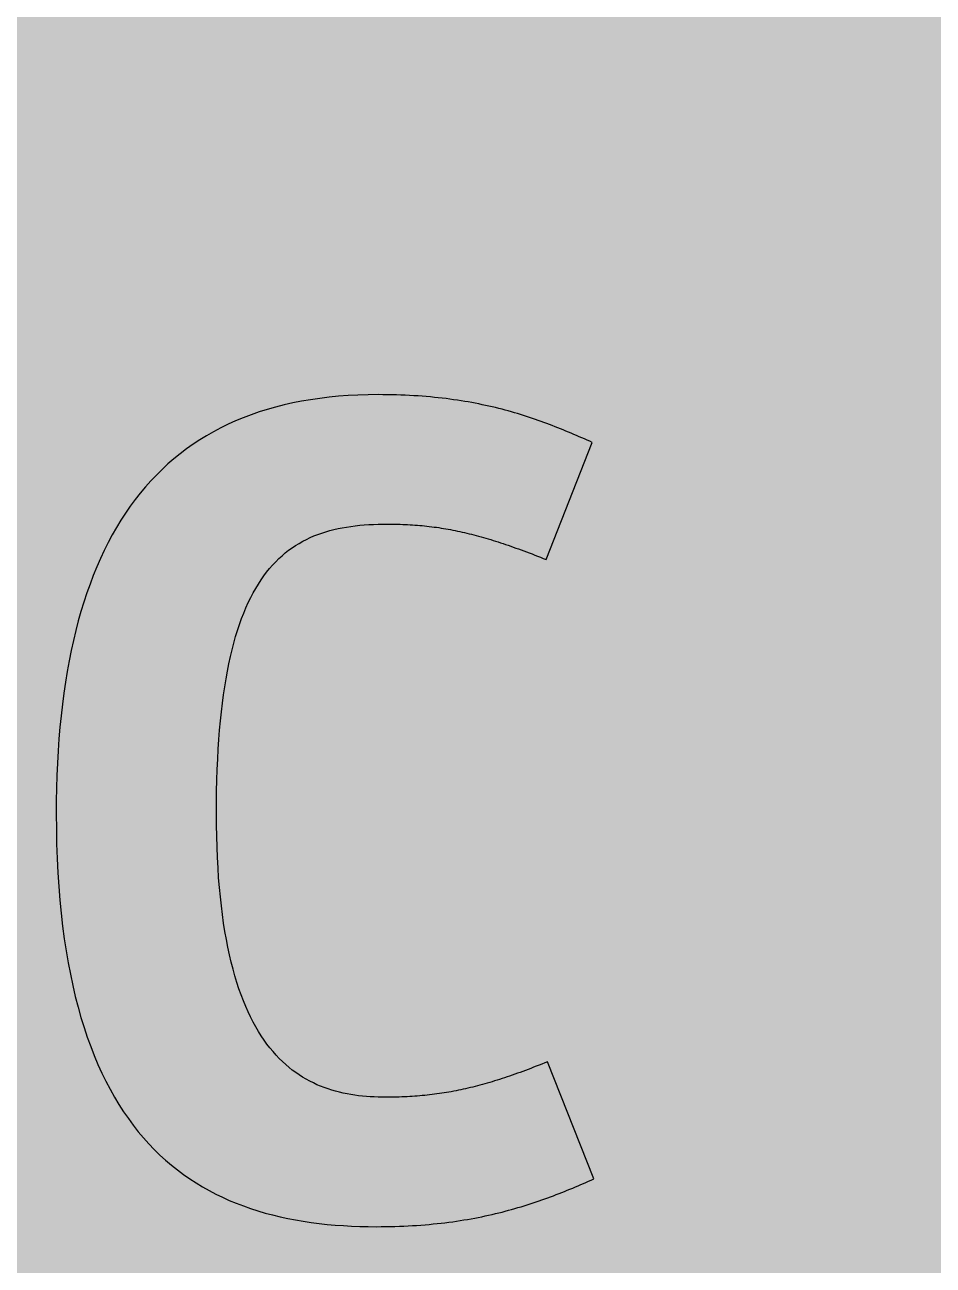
# Model space of a CAD drawing. Header units: millimetres. Extents: x 0 to 564, y 0 to 176.
# Drawn here: x 214.4 to 256, y 62.8 to 119.6 of the extents above; entities that cross this region are included whole.
import ezdxf

# ---------------------------------------------------------------- set-up
doc = ezdxf.new("R2010")
doc.units = ezdxf.units.MM

msp = doc.modelspace()

# ---------------------------------------------------------------- hatches: boundary and pattern name
for color, points in [(254, [(21.2189, 0.0536), (20.955, 0.0533), (20.6934, 0.0584), (20.4292, 0.066), (20.1676, 0.0787), (19.906, 0.094), (19.6469, 0.1118), (19.3853, 0.1321), (19.1262, 0.1549), (18.8671, 0.1829), (18.608, 0.2134), (18.349, 0.2464), (18.0924, 0.2845), (17.8359, 0.3251), (17.5793, 0.3683), (17.3253, 0.414), (17.0688, 0.4623), (16.8148, 0.5156), (16.5633, 0.5715), (16.3093, 0.6299), (16.0579, 0.6909), (15.809, 0.7544), (15.56, 0.823), (15.3111, 0.8941), (15.0622, 0.9677), (14.8158, 1.0439), (14.5694, 1.1227), (14.3256, 1.2065), (14.0818, 1.2903), (13.8379, 1.3792), (13.5966, 1.4707), (13.3579, 1.5646), (13.1191, 1.6637), (12.8803, 1.7628), (12.6441, 1.8669), (12.4079, 1.9736), (12.1742, 2.0803), (11.9405, 2.192), (11.7094, 2.3089), (11.4808, 2.4257), (11.2522, 2.5451), (11.0236, 2.6695), (10.7975, 2.794), (10.574, 2.9235), (10.3505, 3.0556), (10.1295, 3.1877), (9.9111, 3.3249), (9.6926, 3.4646), (9.4742, 3.6068), (9.2608, 3.7541), (9.0475, 3.9014), (8.8341, 4.0513), (8.6258, 4.2037), (8.4176, 4.3612), (8.2118, 4.5187), (8.0061, 4.6812), (7.8029, 4.8438), (7.6022, 5.0114), (7.4041, 5.1816), (7.206, 5.3518), (7.0129, 5.527), (6.8174, 5.7048), (6.6269, 5.8826), (6.4389, 6.0655), (6.2509, 6.2509), (6.0655, 6.4389), (5.8852, 6.6269), (5.7048, 6.8174), (5.527, 7.0104), (5.3518, 7.206), (5.1816, 7.4041), (5.0114, 7.6022), (4.8463, 7.8029), (4.6812, 8.0061), (4.5187, 8.2118), (4.3612, 8.4176), (4.2062, 8.6258), (4.0513, 8.8341), (3.9014, 9.0475), (3.7541, 9.2608), (3.6068, 9.4742), (3.4646, 9.6926), (3.3249, 9.9085), (3.1877, 10.1295), (3.0556, 10.3505), (2.9235, 10.574), (2.794, 10.7975), (2.6695, 11.0236), (2.5451, 11.2522), (2.4257, 11.4808), (2.3063, 11.7094), (2.192, 11.9405), (2.0803, 12.1742), (1.971, 12.4079), (1.8669, 12.6441), (1.7628, 12.8803), (1.6637, 13.1191), (1.5646, 13.3579), (1.4707, 13.5966), (1.3792, 13.8379), (1.2903, 14.0818), (1.2065, 14.3256), (1.1227, 14.5694), (1.0439, 14.8158), (0.9652, 15.0622), (0.8915, 15.3111), (0.823, 15.56), (0.7544, 15.809), (0.6883, 16.0604), (0.6274, 16.3093), (0.569, 16.5633), (0.5131, 16.8148), (0.4623, 17.0688), (0.4115, 17.3253), (0.3658, 17.5793), (0.3226, 17.8359), (0.2819, 18.0924), (0.2464, 18.3515), (0.2134, 18.608), (0.1829, 18.8671), (0.1549, 19.1262), (0.1295, 19.3878), (0.1092, 19.6469), (0.0914, 19.9085), (0.0762, 20.1701), (0.066, 20.4318), (0.0584, 20.6934), (0.0533, 20.955), (0.0508, 21.2192), (0.0522, 155.2758), (0.0533, 155.5369), (0.0584, 155.8011), (0.066, 156.0627), (0.0762, 156.3243), (0.0914, 156.5859), (0.1092, 156.845), (0.1295, 157.1066), (0.1549, 157.3657), (0.1829, 157.6248), (0.2134, 157.8839), (0.2464, 158.1429), (0.2819, 158.3995), (0.3226, 158.656), (0.3658, 158.9126), (0.4115, 159.1691), (0.4623, 159.4231), (0.5131, 159.6771), (0.569, 159.9286), (0.6274, 160.1826), (0.6883, 160.434), (0.7544, 160.6829), (0.823, 160.9344), (0.8915, 161.1833), (0.9652, 161.4297), (1.0439, 161.6761), (1.1227, 161.9225), (1.2065, 162.1663), (1.2903, 162.4101), (1.3792, 162.654), (1.4707, 162.8953), (1.5646, 163.134), (1.6637, 163.3728), (1.7628, 163.6116), (1.8669, 163.8478), (1.971, 164.084), (2.0803, 164.3177), (2.192, 164.5514), (2.3063, 164.7825), (2.4257, 165.0111), (2.5451, 165.2397), (2.6695, 165.4683), (2.794, 165.6944), (2.9235, 165.9179), (3.0556, 166.1414), (3.1877, 166.3624), (3.3249, 166.5834), (3.4646, 166.7993), (3.6068, 167.0177), (3.7541, 167.2311), (3.9014, 167.4444), (4.0513, 167.6578), (4.2062, 167.8661), (4.3612, 168.0743), (4.5187, 168.2801), (4.6812, 168.4858), (4.8463, 168.689), (5.0114, 168.8897), (5.1816, 169.0878), (5.3518, 169.2859), (5.527, 169.4815), (5.7048, 169.6745), (5.8852, 169.865), (6.0655, 170.053), (6.2509, 170.241), (6.4389, 170.4264), (6.6269, 170.6093), (6.8174, 170.7871), (7.0129, 170.9649), (7.206, 171.1401), (7.4041, 171.3103), (7.6022, 171.4805), (7.8029, 171.6481), (8.0061, 171.8107), (8.2118, 171.9732), (8.4176, 172.1307), (8.6258, 172.2882), (8.8341, 172.4406), (9.0475, 172.5905), (9.2608, 172.7378), (9.4742, 172.8851), (9.6926, 173.0273), (9.9111, 173.167), (10.1295, 173.3042), (10.3505, 173.4388), (10.574, 173.5684), (10.7975, 173.6979), (11.0236, 173.8249), (11.2522, 173.9468), (11.4808, 174.0662), (11.7094, 174.1856), (11.9405, 174.2999), (12.1742, 174.4116), (12.4079, 174.5209), (12.6441, 174.625), (12.8803, 174.7291), (13.1191, 174.8307), (13.3579, 174.9273), (13.5966, 175.0212), (13.8379, 175.1127), (14.0818, 175.2016), (14.3256, 175.2879), (14.5694, 175.3692), (14.8158, 175.4505), (15.0622, 175.5267), (15.3111, 175.6004), (15.56, 175.6715), (15.809, 175.7375), (16.0579, 175.8036), (16.3093, 175.8645), (16.5633, 175.9229), (16.8148, 175.9788), (17.0688, 176.0296), (17.3253, 176.0804), (17.5793, 176.1261), (17.8359, 176.1693), (18.0924, 176.21), (18.349, 176.2455), (18.608, 176.2785), (18.8671, 176.309), (19.1262, 176.337), (19.3853, 176.3624), (19.6469, 176.3827), (19.906, 176.4005), (20.1676, 176.4157), (20.4292, 176.4259), (20.6934, 176.4335), (20.955, 176.4386), (21.2166, 176.4411), (543.33, 176.4425), (543.5905, 176.4386), (543.8546, 176.4335), (544.1163, 176.4259), (544.3779, 176.4157), (544.6395, 176.4005), (544.9011, 176.3827), (545.1602, 176.3624), (545.4218, 176.337), (545.6809, 176.309), (545.94, 176.2785), (546.1965, 176.2455), (546.4556, 176.21), (546.7121, 176.1693), (546.9687, 176.1261), (547.2227, 176.0804), (547.4767, 176.0296), (547.7307, 175.9788), (547.9847, 175.9229), (548.2361, 175.8645), (548.4876, 175.8036), (548.7391, 175.7375), (548.988, 175.6715), (549.2369, 175.6004), (549.4858, 175.5267), (549.7322, 175.4505), (549.9786, 175.3692), (550.2224, 175.2879), (550.4663, 175.2016), (550.7076, 175.1127), (550.9489, 175.0212), (551.1902, 174.9273), (551.4289, 174.8307), (551.6677, 174.7291), (551.9039, 174.625), (552.1401, 174.5209), (552.3738, 174.4116), (552.6075, 174.2999), (552.8386, 174.1856), (553.0672, 174.0662), (553.2958, 173.9468), (553.5244, 173.8249), (553.7505, 173.6979), (553.974, 173.5684), (554.1975, 173.4388), (554.4185, 173.3042), (554.6369, 173.167), (554.8554, 173.0273), (555.0738, 172.8851), (555.2872, 172.7378), (555.5005, 172.5905), (555.7139, 172.4406), (555.9222, 172.2882), (556.1305, 172.1307), (556.3362, 171.9732), (556.5419, 171.8107), (556.7451, 171.6481), (556.9458, 171.4805), (557.1439, 171.3103), (557.342, 171.1401), (557.5376, 170.9649), (557.7307, 170.7871), (557.9212, 170.6093), (558.1091, 170.4264), (558.2971, 170.241), (558.4825, 170.053), (558.6628, 169.865), (558.8432, 169.6745), (559.021, 169.4815), (559.1962, 169.2859), (559.3664, 169.0878), (559.5366, 168.8897), (559.7017, 168.689), (559.8668, 168.4858), (560.0294, 168.2801), (560.1868, 168.0743), (560.3418, 167.8661), (560.4967, 167.6578), (560.6466, 167.4444), (560.7939, 167.2311), (560.9387, 167.0177), (561.0835, 166.7993), (561.2232, 166.5834), (561.3603, 166.3624), (561.4924, 166.1414), (561.6245, 165.9179), (561.754, 165.6944), (561.8785, 165.4683), (562.0029, 165.2397), (562.1223, 165.0111), (562.2392, 164.7825), (562.3535, 164.5514), (562.4652, 164.3177), (562.5744, 164.084), (562.6811, 163.8478), (562.7853, 163.6116), (562.8843, 163.3728), (562.9808, 163.134), (563.0774, 162.8953), (563.1688, 162.654), (563.2552, 162.4101), (563.3415, 162.1663), (563.4253, 161.9225), (563.5041, 161.6761), (563.5803, 161.4297), (563.6539, 161.1833), (563.7251, 160.9344), (563.7936, 160.6829), (563.8571, 160.434), (563.9181, 160.1826), (563.9765, 159.9286), (564.0324, 159.6771), (564.0857, 159.4231), (564.134, 159.1691), (564.1797, 158.9126), (564.2229, 158.656), (564.2635, 158.3995), (564.2991, 158.1429), (564.3347, 157.8839), (564.3651, 157.6248), (564.3931, 157.3657), (564.4159, 157.1066), (564.4363, 156.845), (564.454, 156.5859), (564.4693, 156.3243), (564.482, 156.0627), (564.4896, 155.8011), (564.4947, 155.5369), (564.4947, 155.2753), (564.4966, 21.2203), (564.4947, 20.955), (564.4896, 20.6934), (564.482, 20.4318), (564.4693, 20.1701), (564.454, 19.9085), (564.4363, 19.6469), (564.4159, 19.3878), (564.3931, 19.1262), (564.3651, 18.8671), (564.3347, 18.608), (564.2991, 18.3515), (564.2635, 18.0924), (564.2229, 17.8359), (564.1797, 17.5793), (564.134, 17.3253), (564.0857, 17.0688), (564.0324, 16.8148), (563.9765, 16.5633), (563.9181, 16.3093), (563.8571, 16.0604), (563.7936, 15.809), (563.7251, 15.56), (563.6539, 15.3111), (563.5803, 15.0622), (563.5041, 14.8158), (563.4253, 14.5694), (563.3415, 14.3256), (563.2552, 14.0818), (563.1688, 13.8379), (563.0774, 13.5966), (562.9808, 13.3579), (562.8843, 13.1191), (562.7853, 12.8803), (562.6811, 12.6441), (562.5744, 12.4079), (562.4652, 12.1742), (562.3535, 11.9405), (562.2392, 11.7094), (562.1223, 11.4808), (562.0029, 11.2522), (561.8785, 11.0236), (561.754, 10.7975), (561.6245, 10.574), (561.4924, 10.3505), (561.3603, 10.1295), (561.2232, 9.9085), (561.0835, 9.6926), (560.9387, 9.4742), (560.7939, 9.2608), (560.6466, 9.0475), (560.4967, 8.8341), (560.3418, 8.6258), (560.1868, 8.4176), (560.0294, 8.2118), (559.8668, 8.0061), (559.7017, 7.8029), (559.5366, 7.6022), (559.3664, 7.4041), (559.1962, 7.206), (559.021, 7.0104), (558.8432, 6.8174), (558.6628, 6.6269), (558.4825, 6.4389), (558.2971, 6.2509), (558.1091, 6.0655), (557.9212, 5.8826), (557.7307, 5.7048), (557.5376, 5.527), (557.342, 5.3518), (557.1439, 5.1816), (556.9458, 5.0114), (556.7451, 4.8438), (556.5419, 4.6812), (556.3362, 4.5187), (556.1305, 4.3612), (555.9222, 4.2037), (555.7139, 4.0513), (555.5005, 3.9014), (555.2872, 3.7541), (555.0738, 3.6068), (554.8554, 3.4646), (554.6369, 3.3249), (554.4185, 3.1877), (554.1975, 3.0556), (553.974, 2.9235), (553.7505, 2.794), (553.5244, 2.6695), (553.2958, 2.5451), (553.0672, 2.4257), (552.8386, 2.3089), (552.6075, 2.192), (552.3738, 2.0803), (552.1401, 1.9736), (551.9039, 1.8669), (551.6677, 1.7628), (551.4289, 1.6637), (551.1902, 1.5646), (550.9489, 1.4707), (550.7076, 1.3792), (550.4663, 1.2903), (550.2224, 1.2065), (549.9786, 1.1227), (549.7322, 1.0439), (549.4858, 0.9677), (549.2369, 0.8941), (548.988, 0.823), (548.7391, 0.7544), (548.4876, 0.6909), (548.2361, 0.6299), (547.9847, 0.5715), (547.7307, 0.5156), (547.4767, 0.4623), (547.2227, 0.414), (546.9687, 0.3683), (546.7121, 0.3251), (546.4556, 0.2845), (546.1965, 0.2464), (545.94, 0.2134), (545.6809, 0.1829), (545.4218, 0.1549), (545.1602, 0.1321), (544.9011, 0.1118), (544.6395, 0.094), (544.3779, 0.0787), (544.1163, 0.066), (543.8546, 0.0584), (543.5905, 0.0533), (543.3289, 0.0533)]), (59, [(230.9096, 70.5372), (230.7285, 70.5383), (230.5507, 70.5409), (230.3729, 70.5485), (230.1926, 70.5587), (230.0148, 70.5714), (229.837, 70.5866), (229.6592, 70.6069), (229.4814, 70.6298), (229.3036, 70.6577), (229.1283, 70.6907), (228.9531, 70.7263), (228.7778, 70.7669), (228.6051, 70.8127), (228.4324, 70.8609), (228.2596, 70.9168), (228.0895, 70.9778), (227.9193, 71.0413), (227.7516, 71.1124), (227.5865, 71.1911), (227.4214, 71.2724), (227.2589, 71.3613), (227.0963, 71.4578), (226.9363, 71.5594), (226.7788, 71.6661), (226.6239, 71.7829), (226.4715, 71.9049), (226.3191, 72.0344), (226.1692, 72.169), (226.0244, 72.3138), (225.8797, 72.4662), (225.74, 72.6262), (225.6003, 72.7939), (225.4631, 72.9691), (225.331, 73.1545), (225.2015, 73.3476), (225.0745, 73.5508), (224.95, 73.7616), (224.8306, 73.98), (224.7138, 74.2112), (224.5995, 74.4499), (224.4903, 74.6989), (224.3836, 74.9579), (224.2795, 75.2272), (224.1804, 75.504), (224.0864, 75.7936), (223.995, 76.0959), (223.9086, 76.4057), (223.8248, 76.7283), (223.7461, 77.0611), (223.6724, 77.404), (223.6038, 77.7596), (223.5378, 78.1279), (223.4768, 78.5089), (223.4235, 78.9), (223.3727, 79.3039), (223.327, 79.7204), (223.2863, 80.1472), (223.2482, 80.5891), (223.2203, 81.0438), (223.1949, 81.5111), (223.1746, 81.9937), (223.1593, 82.489), (223.1517, 82.997), (223.1492, 83.5177), (223.1517, 84.0435), (223.1568, 84.5566), (223.1695, 85.0544), (223.1847, 85.5396), (223.205, 86.012), (223.2304, 86.4692), (223.2609, 86.9163), (223.2939, 87.3506), (223.332, 87.7697), (223.3752, 88.1786), (223.4209, 88.5749), (223.4717, 88.961), (223.5276, 89.3343), (223.586, 89.695), (223.6495, 90.0455), (223.7181, 90.3834), (223.7892, 90.711), (223.8654, 91.026), (223.9442, 91.3333), (224.028, 91.628), (224.1144, 91.9124), (224.2058, 92.1868), (224.2998, 92.4535), (224.3988, 92.7075), (224.5004, 92.9513), (224.6071, 93.1875), (224.7163, 93.4136), (224.8306, 93.6295), (224.9475, 93.8378), (225.0669, 94.0384), (225.1913, 94.2289), (225.3183, 94.4093), (225.4479, 94.5845), (225.5825, 94.7496), (225.7196, 94.9071), (225.8619, 95.057), (226.0041, 95.1992), (226.1514, 95.3338), (226.3013, 95.4608), (226.4562, 95.5802), (226.6112, 95.6945), (226.7712, 95.8012), (226.9338, 95.9002), (227.1014, 95.9942), (227.269, 96.0806), (227.4392, 96.1619), (227.6145, 96.2381), (227.7923, 96.3066), (227.9726, 96.3701), (228.1555, 96.4286), (228.3409, 96.4844), (228.5289, 96.5327), (228.7194, 96.5759), (228.9124, 96.614), (229.108, 96.647), (229.3061, 96.6775), (229.5068, 96.7029), (229.71, 96.7257), (229.9157, 96.7435), (230.124, 96.7588), (230.3348, 96.7689), (230.5482, 96.7765), (230.7615, 96.7816), (230.98, 96.7816), (231.0994, 96.7816), (231.2162, 96.7816), (231.333, 96.7791), (231.4499, 96.7765), (231.5642, 96.774), (231.6785, 96.7689), (231.7928, 96.7638), (231.9045, 96.7588), (232.0188, 96.7537), (232.1306, 96.7461), (232.2424, 96.7384), (232.3516, 96.7283), (232.4608, 96.7207), (232.5726, 96.7105), (232.6818, 96.7003), (232.791, 96.6876), (232.8977, 96.6749), (233.0069, 96.6622), (233.1136, 96.647), (233.2228, 96.6343), (233.3295, 96.6191), (233.4362, 96.6013), (233.5428, 96.5835), (233.6521, 96.5657), (233.7587, 96.5479), (233.8654, 96.5276), (233.9721, 96.5073), (234.0788, 96.487), (234.1855, 96.4641), (234.2921, 96.4413), (234.3988, 96.4184), (234.508, 96.3955), (234.6147, 96.3701), (234.7239, 96.3422), (234.8306, 96.3168), (234.9398, 96.2889), (235.0491, 96.2609), (235.1583, 96.2304), (235.2675, 96.2), (235.3767, 96.1695), (235.4885, 96.1365), (235.5977, 96.1034), (235.7095, 96.0704), (235.8212, 96.0374), (235.9355, 96.0018), (236.0473, 95.9637), (236.1616, 95.9282), (236.2784, 95.8901), (236.3927, 95.852), (236.5096, 95.8113), (236.6264, 95.7707), (236.7458, 95.7301), (236.8652, 95.6869), (236.9845, 95.6437), (237.1065, 95.598), (237.2284, 95.5548), (237.3503, 95.5091), (237.4748, 95.4608), (237.6018, 95.4126), (237.7288, 95.3643), (237.8558, 95.3135), (237.9853, 95.2652), (238.1148, 95.2119), (238.2469, 95.1611), (240.3644, 100.5233), (240.2434, 100.5738), (240.124, 100.6272), (240.0046, 100.6805), (239.8852, 100.7339), (239.7633, 100.7847), (239.6439, 100.838), (239.522, 100.8888), (239.4001, 100.9396), (239.2782, 100.9904), (239.1562, 101.0412), (239.0318, 101.092), (238.9073, 101.1428), (238.7829, 101.1936), (238.6584, 101.2419), (238.5314, 101.2927), (238.4044, 101.3409), (238.2749, 101.3892), (238.1479, 101.4349), (238.0183, 101.4832), (237.8862, 101.5289), (237.7542, 101.5746), (237.6221, 101.6203), (237.4875, 101.666), (237.3528, 101.7092), (237.2157, 101.7549), (237.0785, 101.7956), (236.9414, 101.8388), (236.8017, 101.8794), (236.6594, 101.92), (236.5172, 101.9607), (236.3724, 102.0013), (236.2276, 102.0394), (236.0803, 102.0775), (235.9304, 102.1131), (235.7806, 102.1486), (235.6282, 102.1842), (235.4758, 102.2172), (235.3208, 102.2502), (235.1634, 102.2833), (235.0033, 102.3137), (234.8433, 102.3442), (234.6808, 102.3747), (234.5182, 102.4026), (234.3506, 102.4306), (234.1829, 102.456), (234.0127, 102.4788), (233.84, 102.5042), (233.6648, 102.5271), (233.4895, 102.5474), (233.3092, 102.5677), (233.1288, 102.5855), (232.9459, 102.6033), (232.7605, 102.6211), (232.5726, 102.6363), (232.3821, 102.649), (232.189, 102.6617), (231.9934, 102.6719), (231.7979, 102.682), (231.5972, 102.6897), (231.394, 102.6973), (231.1883, 102.7024), (230.98, 102.7074), (230.7692, 102.7074), (230.5558, 102.71), (230.091, 102.7049), (229.6312, 102.6897), (229.1817, 102.6668), (228.7397, 102.6338), (228.3054, 102.5906), (227.8761, 102.5398), (227.457, 102.4788), (227.0455, 102.4077), (226.6417, 102.329), (226.2454, 102.2401), (225.8568, 102.141), (225.4758, 102.0318), (225.0999, 101.915), (224.7341, 101.788), (224.376, 101.6533), (224.0255, 101.506), (223.6826, 101.3511), (223.3447, 101.186), (223.0171, 101.0133), (222.697, 100.8304), (222.3821, 100.6373), (222.0773, 100.4367), (221.7776, 100.2259), (221.488, 100.0049), (221.2035, 99.7737), (220.9267, 99.535), (220.66, 99.2861), (220.3983, 99.0295), (220.1443, 98.7603), (219.898, 98.4834), (219.6592, 98.1989), (219.4255, 97.9018), (219.202, 97.597), (218.9836, 97.2845), (218.7753, 96.9594), (218.5721, 96.6267), (218.3765, 96.2863), (218.1885, 95.9333), (218.0082, 95.5726), (217.8355, 95.2017), (217.6678, 94.8233), (217.5078, 94.4347), (217.358, 94.0359), (217.2132, 93.6269), (217.076, 93.2104), (216.9439, 92.7862), (216.822, 92.3493), (216.7052, 91.9048), (216.596, 91.4502), (216.4944, 90.9879), (216.4004, 90.5129), (216.314, 90.0328), (216.2327, 89.5401), (216.1591, 89.0397), (216.093, 88.5292), (216.0321, 88.0085), (215.9813, 87.4801), (215.9356, 86.9417), (215.8975, 86.3956), (215.867, 85.8393), (215.8416, 85.2729), (215.8238, 84.6963), (215.8136, 84.1121), (215.8111, 83.5177), (215.8162, 82.8192), (215.8289, 82.136), (215.8517, 81.468), (215.8848, 80.8177), (215.9254, 80.1827), (215.9762, 79.563), (216.0346, 78.9584), (216.1032, 78.3717), (216.1794, 77.7977), (216.2632, 77.2389), (216.3572, 76.6953), (216.4563, 76.167), (216.568, 75.6514), (216.6849, 75.151), (216.8093, 74.6658), (216.9414, 74.1934), (217.0836, 73.7362), (217.231, 73.2917), (217.3884, 72.8599), (217.551, 72.4433), (217.7212, 72.0369), (217.899, 71.6458), (218.0844, 71.2673), (218.2774, 70.9016), (218.4756, 70.546), (218.6813, 70.2056), (218.8947, 69.8754), (219.1131, 69.5579), (219.3392, 69.2506), (219.5703, 68.9559), (219.8091, 68.674), (220.0529, 68.4022), (220.3018, 68.1406), (220.5584, 67.8917), (220.82, 67.6529), (221.0892, 67.4243), (221.361, 67.2059), (221.6404, 66.9976), (221.9249, 66.7995), (222.2144, 66.6115), (222.5091, 66.4337), (222.8088, 66.2635), (223.1136, 66.106), (223.4235, 65.9536), (223.7384, 65.8139), (224.0585, 65.6819), (224.3811, 65.5574), (224.7113, 65.4406), (225.0415, 65.3339), (225.3793, 65.2348), (225.7196, 65.1459), (226.0651, 65.0621), (226.4156, 64.9859), (226.7687, 64.9173), (227.1243, 64.8564), (227.4849, 64.803), (227.8482, 64.7573), (228.2165, 64.7167), (228.5873, 64.6836), (228.9607, 64.6582), (229.3366, 64.6354), (229.7176, 64.6227), (230.0986, 64.6125), (230.4847, 64.61), (230.698, 64.6125), (230.9114, 64.6125), (231.1197, 64.6176), (231.3254, 64.6227), (231.5286, 64.6303), (231.7293, 64.6379), (231.9299, 64.6481), (232.1255, 64.6582), (232.3186, 64.6709), (232.5116, 64.6836), (232.7021, 64.6989), (232.8901, 64.7167), (233.0729, 64.7344), (233.2584, 64.7522), (233.4387, 64.7725), (233.6165, 64.7929), (233.7943, 64.8157), (233.9696, 64.8386), (234.1423, 64.864), (234.3125, 64.8894), (234.4826, 64.9173), (234.6503, 64.9453), (234.8154, 64.9757), (234.9779, 65.0062), (235.1405, 65.0367), (235.3005, 65.0672), (235.458, 65.1027), (235.6155, 65.1358), (235.7704, 65.1713), (235.9254, 65.2069), (236.0752, 65.2424), (236.2276, 65.2805), (236.3749, 65.3186), (236.5223, 65.3593), (236.6696, 65.3974), (236.8144, 65.4406), (236.9566, 65.4812), (237.0988, 65.5244), (237.2385, 65.565), (237.3782, 65.6107), (237.5179, 65.6539), (237.6551, 65.6996), (237.7897, 65.7454), (237.9243, 65.7911), (238.059, 65.8368), (238.191, 65.8851), (238.3231, 65.9308), (238.4527, 65.979), (238.5822, 66.0273), (238.7117, 66.0781), (238.8387, 66.1264), (238.9657, 66.1772), (239.0902, 66.228), (239.2172, 66.2762), (239.3417, 66.3296), (239.4661, 66.3804), (239.588, 66.4312), (239.71, 66.482), (239.8319, 66.5353), (239.9538, 66.5861), (240.0732, 66.6394), (240.1951, 66.6928), (240.3145, 66.7436), (240.4339, 66.7969), (238.318, 72.1607), (238.186, 72.1081), (238.0539, 72.0547), (237.9269, 72.0039), (237.7973, 71.9557), (237.6703, 71.9074), (237.5459, 71.8591), (237.4214, 71.8109), (237.297, 71.7652), (237.175, 71.7194), (237.0557, 71.6763), (236.9337, 71.6331), (236.8144, 71.5899), (236.6975, 71.5493), (236.5781, 71.5086), (236.4613, 71.468), (236.3445, 71.4299), (236.2302, 71.3918), (236.1159, 71.3537), (236.0016, 71.3181), (235.8873, 71.2826), (235.7755, 71.247), (235.6637, 71.214), (235.552, 71.181), (235.4402, 71.1505), (235.3285, 71.1175), (235.2167, 71.0895), (235.1075, 71.059), (234.9983, 71.0311), (234.889, 71.0032), (234.7773, 70.9752), (234.6681, 70.9498), (234.5588, 70.9244), (234.4496, 70.899), (234.3404, 70.8762), (234.2337, 70.8533), (234.1245, 70.833), (234.0153, 70.8101), (233.9061, 70.7898), (233.7968, 70.772), (233.6876, 70.7517), (233.5759, 70.7339), (233.4666, 70.7161), (233.3574, 70.7009), (233.2457, 70.6857), (233.1364, 70.6704), (233.0247, 70.6577), (232.9129, 70.6425), (232.8012, 70.6298), (232.6869, 70.6196), (232.5751, 70.6095), (232.4608, 70.5993), (232.3465, 70.5891), (232.2297, 70.5815), (232.1154, 70.5739), (231.9985, 70.5663), (231.8817, 70.5587), (231.7623, 70.5536), (231.6429, 70.5485), (231.5235, 70.546), (231.4016, 70.5409), (231.2797, 70.5383), (231.1578, 70.5383), (231.0333, 70.5358), (230.9089, 70.5358)])]:
    msp.add_hatch(color=color).paths.add_polyline_path(points)

# ---------------------------------------------------------------- linework, layer by layer
at = {"color": 59}
msp.add_lwpolyline([(230.9096, 70.5372), (230.7285, 70.5383), (230.5507, 70.5409), (230.3729, 70.5485), (230.1926, 70.5587), (230.0148, 70.5714), (229.837, 70.5866), (229.6592, 70.6069), (229.4814, 70.6298), (229.3036, 70.6577), (229.1283, 70.6907), (228.9531, 70.7263), (228.7778, 70.7669), (228.6051, 70.8127), (228.4324, 70.8609), (228.2596, 70.9168), (228.0895, 70.9778), (227.9193, 71.0413), (227.7516, 71.1124), (227.5865, 71.1911), (227.4214, 71.2724), (227.2589, 71.3613), (227.0963, 71.4578), (226.9363, 71.5594), (226.7788, 71.6661), (226.6239, 71.7829), (226.4715, 71.9049), (226.3191, 72.0344), (226.1692, 72.169), (226.0244, 72.3138), (225.8797, 72.4662), (225.74, 72.6262), (225.6003, 72.7939), (225.4631, 72.9691), (225.331, 73.1545), (225.2015, 73.3476), (225.0745, 73.5508), (224.95, 73.7616), (224.8306, 73.98), (224.7138, 74.2112), (224.5995, 74.4499), (224.4903, 74.6989), (224.3836, 74.9579), (224.2795, 75.2272), (224.1804, 75.504), (224.0864, 75.7936), (223.995, 76.0959), (223.9086, 76.4057), (223.8248, 76.7283), (223.7461, 77.0611), (223.6724, 77.404), (223.6038, 77.7596), (223.5378, 78.1279), (223.4768, 78.5089), (223.4235, 78.9), (223.3727, 79.3039), (223.327, 79.7204), (223.2863, 80.1472), (223.2482, 80.5891), (223.2203, 81.0438), (223.1949, 81.5111), (223.1746, 81.9937), (223.1593, 82.489), (223.1517, 82.997), (223.1492, 83.5177), (223.1517, 84.0435), (223.1568, 84.5566), (223.1695, 85.0544), (223.1847, 85.5396), (223.205, 86.012), (223.2304, 86.4692), (223.2609, 86.9163), (223.2939, 87.3506), (223.332, 87.7697), (223.3752, 88.1786), (223.4209, 88.5749), (223.4717, 88.961), (223.5276, 89.3343), (223.586, 89.695), (223.6495, 90.0455), (223.7181, 90.3834), (223.7892, 90.711), (223.8654, 91.026), (223.9442, 91.3333), (224.028, 91.628), (224.1144, 91.9124), (224.2058, 92.1868), (224.2998, 92.4535), (224.3988, 92.7075), (224.5004, 92.9513), (224.6071, 93.1875), (224.7163, 93.4136), (224.8306, 93.6295), (224.9475, 93.8378), (225.0669, 94.0384), (225.1913, 94.2289), (225.3183, 94.4093), (225.4479, 94.5845), (225.5825, 94.7496), (225.7196, 94.9071), (225.8619, 95.057), (226.0041, 95.1992), (226.1514, 95.3338), (226.3013, 95.4608), (226.4562, 95.5802), (226.6112, 95.6945), (226.7712, 95.8012), (226.9338, 95.9002), (227.1014, 95.9942), (227.269, 96.0806), (227.4392, 96.1619), (227.6145, 96.2381), (227.7923, 96.3066), (227.9726, 96.3701), (228.1555, 96.4286), (228.3409, 96.4844), (228.5289, 96.5327), (228.7194, 96.5759), (228.9124, 96.614), (229.108, 96.647), (229.3061, 96.6775), (229.5068, 96.7029), (229.71, 96.7257), (229.9157, 96.7435), (230.124, 96.7588), (230.3348, 96.7689), (230.5482, 96.7765), (230.7615, 96.7816), (230.98, 96.7816), (231.0994, 96.7816), (231.2162, 96.7816), (231.333, 96.7791), (231.4499, 96.7765), (231.5642, 96.774), (231.6785, 96.7689), (231.7928, 96.7638), (231.9045, 96.7588), (232.0188, 96.7537), (232.1306, 96.7461), (232.2424, 96.7384), (232.3516, 96.7283), (232.4608, 96.7207), (232.5726, 96.7105), (232.6818, 96.7003), (232.791, 96.6876), (232.8977, 96.6749), (233.0069, 96.6622), (233.1136, 96.647), (233.2228, 96.6343), (233.3295, 96.6191), (233.4362, 96.6013), (233.5428, 96.5835), (233.6521, 96.5657), (233.7587, 96.5479), (233.8654, 96.5276), (233.9721, 96.5073), (234.0788, 96.487), (234.1855, 96.4641), (234.2921, 96.4413), (234.3988, 96.4184), (234.508, 96.3955), (234.6147, 96.3701), (234.7239, 96.3422), (234.8306, 96.3168), (234.9398, 96.2889), (235.0491, 96.2609), (235.1583, 96.2304), (235.2675, 96.2), (235.3767, 96.1695), (235.4885, 96.1365), (235.5977, 96.1034), (235.7095, 96.0704), (235.8212, 96.0374), (235.9355, 96.0018), (236.0473, 95.9637), (236.1616, 95.9282), (236.2784, 95.8901), (236.3927, 95.852), (236.5096, 95.8113), (236.6264, 95.7707), (236.7458, 95.7301), (236.8652, 95.6869), (236.9845, 95.6437), (237.1065, 95.598), (237.2284, 95.5548), (237.3503, 95.5091), (237.4748, 95.4608), (237.6018, 95.4126), (237.7288, 95.3643), (237.8558, 95.3135), (237.9853, 95.2652), (238.1148, 95.2119), (238.2469, 95.1611), (240.3644, 100.5233), (240.2434, 100.5738), (240.124, 100.6272), (240.0046, 100.6805), (239.8852, 100.7339), (239.7633, 100.7847), (239.6439, 100.838), (239.522, 100.8888), (239.4001, 100.9396), (239.2782, 100.9904), (239.1562, 101.0412), (239.0318, 101.092), (238.9073, 101.1428), (238.7829, 101.1936), (238.6584, 101.2419), (238.5314, 101.2927), (238.4044, 101.3409), (238.2749, 101.3892), (238.1479, 101.4349), (238.0183, 101.4832), (237.8862, 101.5289), (237.7542, 101.5746), (237.6221, 101.6203), (237.4875, 101.666), (237.3528, 101.7092), (237.2157, 101.7549), (237.0785, 101.7956), (236.9414, 101.8388), (236.8017, 101.8794), (236.6594, 101.92), (236.5172, 101.9607), (236.3724, 102.0013), (236.2276, 102.0394), (236.0803, 102.0775), (235.9304, 102.1131), (235.7806, 102.1486), (235.6282, 102.1842), (235.4758, 102.2172), (235.3208, 102.2502), (235.1634, 102.2833), (235.0033, 102.3137), (234.8433, 102.3442), (234.6808, 102.3747), (234.5182, 102.4026), (234.3506, 102.4306), (234.1829, 102.456), (234.0127, 102.4788), (233.84, 102.5042), (233.6648, 102.5271), (233.4895, 102.5474), (233.3092, 102.5677), (233.1288, 102.5855), (232.9459, 102.6033), (232.7605, 102.6211), (232.5726, 102.6363), (232.3821, 102.649), (232.189, 102.6617), (231.9934, 102.6719), (231.7979, 102.682), (231.5972, 102.6897), (231.394, 102.6973), (231.1883, 102.7024), (230.98, 102.7074), (230.7692, 102.7074), (230.5558, 102.71), (230.091, 102.7049), (229.6312, 102.6897), (229.1817, 102.6668), (228.7397, 102.6338), (228.3054, 102.5906), (227.8761, 102.5398), (227.457, 102.4788), (227.0455, 102.4077), (226.6417, 102.329), (226.2454, 102.2401), (225.8568, 102.141), (225.4758, 102.0318), (225.0999, 101.915), (224.7341, 101.788), (224.376, 101.6533), (224.0255, 101.506), (223.6826, 101.3511), (223.3447, 101.186), (223.0171, 101.0133), (222.697, 100.8304), (222.3821, 100.6373), (222.0773, 100.4367), (221.7776, 100.2259), (221.488, 100.0049), (221.2035, 99.7737), (220.9267, 99.535), (220.66, 99.2861), (220.3983, 99.0295), (220.1443, 98.7603), (219.898, 98.4834), (219.6592, 98.1989), (219.4255, 97.9018), (219.202, 97.597), (218.9836, 97.2845), (218.7753, 96.9594), (218.5721, 96.6267), (218.3765, 96.2863), (218.1885, 95.9333), (218.0082, 95.5726), (217.8355, 95.2017), (217.6678, 94.8233), (217.5078, 94.4347), (217.358, 94.0359), (217.2132, 93.6269), (217.076, 93.2104), (216.9439, 92.7862), (216.822, 92.3493), (216.7052, 91.9048), (216.596, 91.4502), (216.4944, 90.9879), (216.4004, 90.5129), (216.314, 90.0328), (216.2327, 89.5401), (216.1591, 89.0397), (216.093, 88.5292), (216.0321, 88.0085), (215.9813, 87.4801), (215.9356, 86.9417), (215.8975, 86.3956), (215.867, 85.8393), (215.8416, 85.2729), (215.8238, 84.6963), (215.8136, 84.1121), (215.8111, 83.5177), (215.8162, 82.8192), (215.8289, 82.136), (215.8517, 81.468), (215.8848, 80.8177), (215.9254, 80.1827), (215.9762, 79.563), (216.0346, 78.9584), (216.1032, 78.3717), (216.1794, 77.7977), (216.2632, 77.2389), (216.3572, 76.6953), (216.4563, 76.167), (216.568, 75.6514), (216.6849, 75.151), (216.8093, 74.6658), (216.9414, 74.1934), (217.0836, 73.7362), (217.231, 73.2917), (217.3884, 72.8599), (217.551, 72.4433), (217.7212, 72.0369), (217.899, 71.6458), (218.0844, 71.2673), (218.2774, 70.9016), (218.4756, 70.546), (218.6813, 70.2056), (218.8947, 69.8754), (219.1131, 69.5579), (219.3392, 69.2506), (219.5703, 68.9559), (219.8091, 68.674), (220.0529, 68.4022), (220.3018, 68.1406), (220.5584, 67.8917), (220.82, 67.6529), (221.0892, 67.4243), (221.361, 67.2059), (221.6404, 66.9976), (221.9249, 66.7995), (222.2144, 66.6115), (222.5091, 66.4337), (222.8088, 66.2635), (223.1136, 66.106), (223.4235, 65.9536), (223.7384, 65.8139), (224.0585, 65.6819), (224.3811, 65.5574), (224.7113, 65.4406), (225.0415, 65.3339), (225.3793, 65.2348), (225.7196, 65.1459), (226.0651, 65.0621), (226.4156, 64.9859), (226.7687, 64.9173), (227.1243, 64.8564), (227.4849, 64.803), (227.8482, 64.7573), (228.2165, 64.7167), (228.5873, 64.6836), (228.9607, 64.6582), (229.3366, 64.6354), (229.7176, 64.6227), (230.0986, 64.6125), (230.4847, 64.61), (230.698, 64.6125), (230.9114, 64.6125), (231.1197, 64.6176), (231.3254, 64.6227), (231.5286, 64.6303), (231.7293, 64.6379), (231.9299, 64.6481), (232.1255, 64.6582), (232.3186, 64.6709), (232.5116, 64.6836), (232.7021, 64.6989), (232.8901, 64.7167), (233.0729, 64.7344), (233.2584, 64.7522), (233.4387, 64.7725), (233.6165, 64.7929), (233.7943, 64.8157), (233.9696, 64.8386), (234.1423, 64.864), (234.3125, 64.8894), (234.4826, 64.9173), (234.6503, 64.9453), (234.8154, 64.9757), (234.9779, 65.0062), (235.1405, 65.0367), (235.3005, 65.0672), (235.458, 65.1027), (235.6155, 65.1358), (235.7704, 65.1713), (235.9254, 65.2069), (236.0752, 65.2424), (236.2276, 65.2805), (236.3749, 65.3186), (236.5223, 65.3593), (236.6696, 65.3974), (236.8144, 65.4406), (236.9566, 65.4812), (237.0988, 65.5244), (237.2385, 65.565), (237.3782, 65.6107), (237.5179, 65.6539), (237.6551, 65.6996), (237.7897, 65.7454), (237.9243, 65.7911), (238.059, 65.8368), (238.191, 65.8851), (238.3231, 65.9308), (238.4527, 65.979), (238.5822, 66.0273), (238.7117, 66.0781), (238.8387, 66.1264), (238.9657, 66.1772), (239.0902, 66.228), (239.2172, 66.2762), (239.3417, 66.3296), (239.4661, 66.3804), (239.588, 66.4312), (239.71, 66.482), (239.8319, 66.5353), (239.9538, 66.5861), (240.0732, 66.6394), (240.1951, 66.6928), (240.3145, 66.7436), (240.4339, 66.7969), (238.318, 72.1607), (238.186, 72.1081), (238.0539, 72.0547), (237.9269, 72.0039), (237.7973, 71.9557), (237.6703, 71.9074), (237.5459, 71.8591), (237.4214, 71.8109), (237.297, 71.7652), (237.175, 71.7194), (237.0557, 71.6763), (236.9337, 71.6331), (236.8144, 71.5899), (236.6975, 71.5493), (236.5781, 71.5086), (236.4613, 71.468), (236.3445, 71.4299), (236.2302, 71.3918), (236.1159, 71.3537), (236.0016, 71.3181), (235.8873, 71.2826), (235.7755, 71.247), (235.6637, 71.214), (235.552, 71.181), (235.4402, 71.1505), (235.3285, 71.1175), (235.2167, 71.0895), (235.1075, 71.059), (234.9983, 71.0311), (234.889, 71.0032), (234.7773, 70.9752), (234.6681, 70.9498), (234.5588, 70.9244), (234.4496, 70.899), (234.3404, 70.8762), (234.2337, 70.8533), (234.1245, 70.833), (234.0153, 70.8101), (233.9061, 70.7898), (233.7968, 70.772), (233.6876, 70.7517), (233.5759, 70.7339), (233.4666, 70.7161), (233.3574, 70.7009), (233.2457, 70.6857), (233.1364, 70.6704), (233.0247, 70.6577), (232.9129, 70.6425), (232.8012, 70.6298), (232.6869, 70.6196), (232.5751, 70.6095), (232.4608, 70.5993), (232.3465, 70.5891), (232.2297, 70.5815), (232.1154, 70.5739), (231.9985, 70.5663), (231.8817, 70.5587), (231.7623, 70.5536), (231.6429, 70.5485), (231.5235, 70.546), (231.4016, 70.5409), (231.2797, 70.5383), (231.1578, 70.5383), (231.0333, 70.5358), (230.9089, 70.5358), (230.9096, 70.5372)], dxfattribs=at)

doc.saveas('drawing.dxf')
